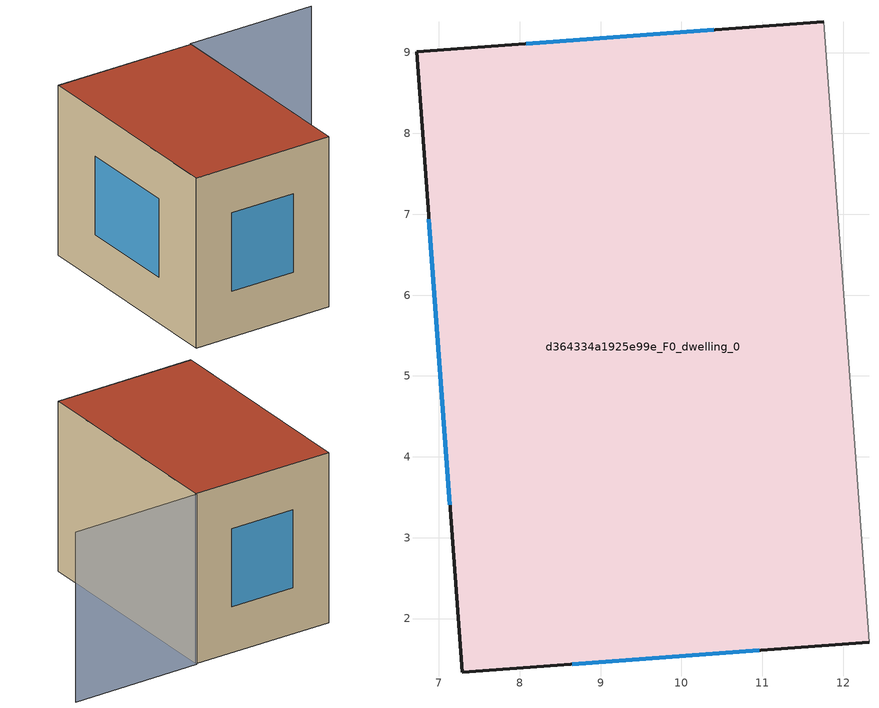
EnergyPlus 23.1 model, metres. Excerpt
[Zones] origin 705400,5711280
d364334a1925e99e_F0_dwelling_0
 floor ground (EU_floor_Construction): 11.76,9.38 12.32,1.71 7.29,1.34 6.72,9.01 z0
 wall outside (EU_wall_Construction): 11.76,9.38 6.72,9.01 7.29,1.34 12.32,1.71 z0:6
 wall adiabatic (EU_wall_Construction): 12.32,1.71 11.76,9.38 z0:6
 window (EU_Window_Construction): 10.4,9.28 8.08,9.11 / 8.65,1.44 10.96,1.61 / 6.88,6.94 7.14,3.41 z1.62:4.38
 roof outside (EU_roof_Construction): 12.32,1.71 11.76,9.38 6.72,9.01 7.29,1.34 z6
shading: 12.32,1.71 11.74,9.42 / 11.74,9.42 16.34,9.76 z0:6
[Building]
EU S2 Campaign: North Axis=0; Terrain=City; Solar Distribution=FullExterior
[Site:Location]
London: Latitude=51.5; Longitude=-0.5; Time Zone=0; Elevation=25
[SizingPeriod:WeatherFileDays]
AnnualSizingPeriod: Begin Month=1; Begin Day of Month=1; End Month=12; End Day of Month=31; Day of Week for Start Day=Monday; Use Weather File Daylight Saving Period=No; Use Weather File Rain and Snow Indicators=No
[MATERIAL]
EU_InternalMass_Material: Roughness=MediumRough; Thickness=0.1; Conductivity=1; Density=1800; Specific Heat=900; Thermal Absorptance=0.9; Solar Absorptance=0.7; Visible Absorptance=0.7
[MATERIAL:NOMASS] Roughness=MediumRough; Thermal Absorptance=0.9; Solar Absorptance=0.7; Visible Absorptance=0.7
Name | Thermal Resistance
EU_wall_NoMass | 0.555556
EU_roof_NoMass | 0.510204
EU_floor_NoMass | 1.68919
[WINDOWMATERIAL:SIMPLEGLAZINGSYSTEM]
EU_Window_SimpleGlazing: UFactor=3.96; Solar Heat Gain Coefficient=0.85; Visible Transmittance=0.85
[CONSTRUCTION]
EU_wall_Construction: EU_wall_NoMass
EU_roof_Construction: EU_roof_NoMass
EU_floor_Construction: EU_floor_NoMass
EU_InternalMass_Construction: EU_InternalMass_Material
EU_Window_Construction: EU_Window_SimpleGlazing
[ZONE]
d364334a1925e99e_F0_dwelling_0: Type=1; Multiplier=1; Ceiling Height=autocalculate; Volume=232.947; Floor Area=autocalculate; Part of Total Floor Area=Yes
[INTERNALMASS]
d364334a1925e99e_F0_dwelling_0_EU_InternalMass: Construction=EU_InternalMass_Construction; Zone or ZoneList=d364334a1925e99e_F0_dwelling_0; Surface Area=38.8247
[OTHEREQUIPMENT]
EU_Step8_InternalGain_d364334a1925e99e_F0_dwelling_0_f000: Fuel Type=Electricity; Zone or ZoneList or Space or SpaceList=d364334a1925e99e_F0_dwelling_0; Schedule=EU_Step8_GainSchedule_d364334a1925e99e_F0_dwelling_0_f000; Design Level Calculation Method=Watts/Area; Power per Zone Floor Area=1; Fraction Latent=0; Fraction Radiant=0; Fraction Lost=0; Carbon Dioxide Generation Rate=0; EndUse Subcategory=EU_Step8_InternalGains
[ZONEVENTILATION:DESIGNFLOWRATE]
EU_ConstantAir_d364334a1925e99e_F0_dwelling_0: Zone or ZoneList or Space or SpaceList=d364334a1925e99e_F0_dwelling_0; Schedule=EU_AlwaysOn; Design Flow Rate Calculation Method=AirChanges/Hour; Air Changes per Hour=0.48; Ventilation Type=Natural; Fan Pressure Rise=0; Fan Total Efficiency=1; Constant Term Coefficient=1; Temperature Term Coefficient=0; Velocity Term Coefficient=0; Velocity Squared Term Coefficient=0; Minimum Indoor Temperature=-100; Maximum Indoor Temperature=100; Delta Temperature=-100; Minimum Outdoor Temperature=-100; Maximum Outdoor Temperature=100; Maximum Wind Speed=40
[HVACTEMPLATE:THERMOSTAT]
EU_HeatOnly_d364334a1925e99e_F0_dwelling_0: Constant Heating Setpoint=20; Constant Cooling Setpoint=50
[HVACTEMPLATE:ZONE:IDEALLOADSAIRSYSTEM]
d364334a1925e99e_F0_dwelling_0: Template Thermostat=EU_HeatOnly_d364334a1925e99e_F0_dwelling_0; System Availability Schedule=EU_AlwaysOn; Maximum Heating Supply Air Temperature=50; Minimum Cooling Supply Air Temperature=13; Maximum Heating Supply Air Humidity Ratio=0.0156; Minimum Cooling Supply Air Humidity Ratio=0.0077; Heating Limit=NoLimit; Cooling Limit=NoLimit; Heating Availability Schedule=EU_AlwaysOn; Cooling Availability Schedule=EU_CoolingOff; Dehumidification Control Type=ConstantSensibleHeatRatio; Cooling Sensible Heat Ratio=0.7; Dehumidification Setpoint=60; Humidification Control Type=None; Humidification Setpoint=30; Outdoor Air Method=None; Outdoor Air Flow Rate per Person=0.00944; Outdoor Air Flow Rate per Zone Floor Area=0; Outdoor Air Flow Rate per Zone=0; Demand Controlled Ventilation Type=None; Outdoor Air Economizer Type=NoEconomizer; Heat Recovery Type=None; Sensible Heat Recovery Effectiveness=0.7; Latent Heat Recovery Effectiveness=0.65
[SIZING:ZONE]
d364334a1925e99e_F0_dwelling_0: Zone Cooling Design Supply Air Temperature Input Method=SupplyAirTemperature; Zone Cooling Design Supply Air Temperature=13; Zone Heating Design Supply Air Temperature Input Method=SupplyAirTemperature; Zone Heating Design Supply Air Temperature=50; Zone Cooling Design Supply Air Humidity Ratio=0.008; Zone Heating Design Supply Air Humidity Ratio=0.008; Cooling Design Air Flow Method=DesignDay; Cooling Design Air Flow Rate=0; Cooling Minimum Air Flow per Zone Floor Area=0.000762; Cooling Minimum Air Flow=0; Cooling Minimum Air Flow Fraction=0.2; Heating Design Air Flow Method=DesignDay; Heating Design Air Flow Rate=0; Heating Maximum Air Flow per Zone Floor Area=0.002032; Heating Maximum Air Flow=0.141576; Heating Maximum Air Flow Fraction=0.3; Account for Dedicated Outdoor Air System=No; Dedicated Outdoor Air System Control Strategy=NeutralSupplyAir; Dedicated Outdoor Air Low Setpoint Temperature for Design=autosize; Dedicated Outdoor Air High Setpoint Temperature for Design=autosize; Zone Load Sizing Method=Sensible Load Only No Latent Load; Zone Latent Cooling Design Supply Air Humidity Ratio Input Method=HumidityRatioDifference; Zone Cooling Design Supply Air Humidity Ratio Difference=0.005; Zone Latent Heating Design Supply Air Humidity Ratio Input Method=HumidityRatioDifference; Zone Humidification Design Supply Air Humidity Ratio Difference=0.005
[SCHEDULE:CONSTANT]
Name | Hourly Value
EU_AlwaysOn | 1
EU_CoolingOff | 0
[SCHEDULE:FILE]
EU_Step8_GainSchedule_d364334a1925e99e_F0_dwelling_0_f000: File=../../schedules/d364334a1925e99e/d364334a1925e99e_F0_dwelling_0_f000_gain.csv; Column Number=1; Rows to Skip at Top=0; Number of Hours of Data=8760; Column Separator=Comma; Interpolate to Timestep=No; Minutes per Item=60; Adjust Schedule for Daylight Savings=Yes
